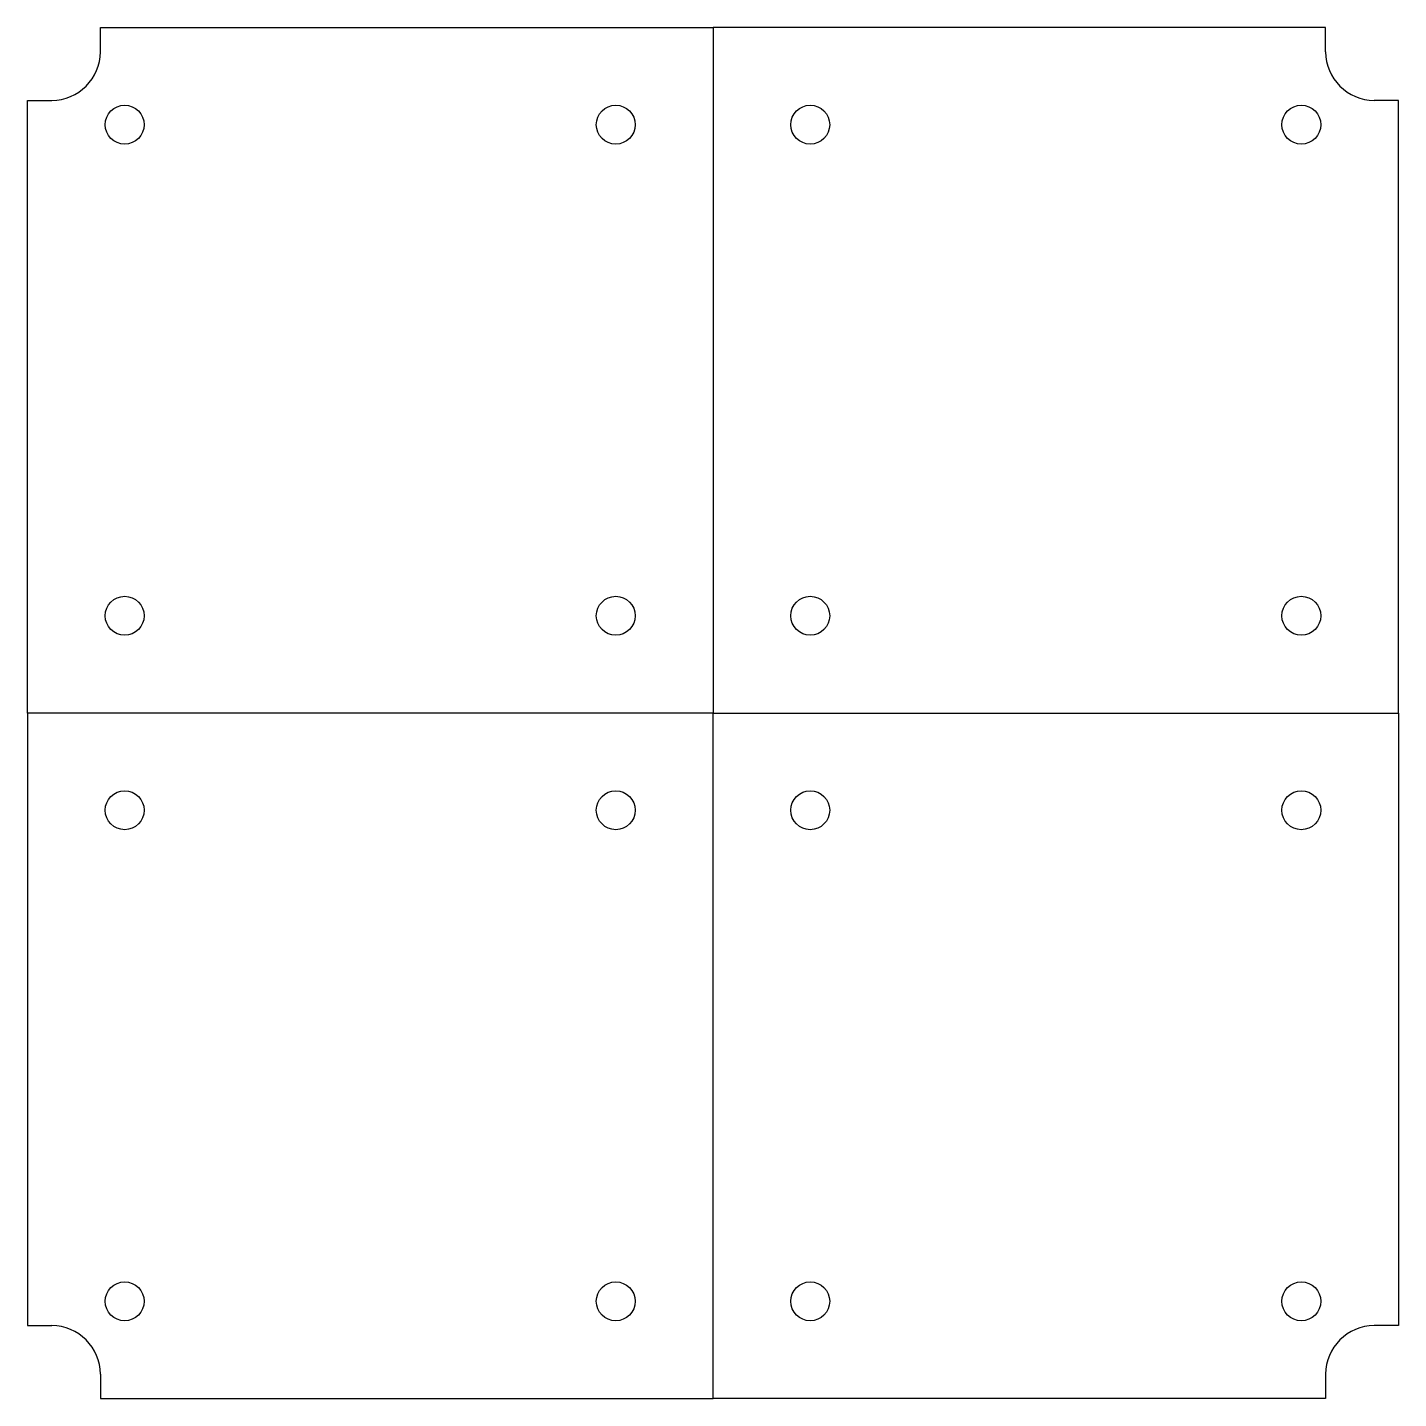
# Model space of a CAD drawing. Header units: millimetres. Extents: x -141 to 141, y -141 to 141.
import ezdxf

# ---------------------------------------------------------------- set-up
doc = ezdxf.new("R2010")
doc.units = ezdxf.units.MM
doc.layers.get('0').update_dxf_attribs({"lineweight": 25, "true_color": 0xffffff})

msp = doc.modelspace()

# ---------------------------------------------------------------- linework, layer by layer
for p, q in [((-126, 136), (-126, 141)), ((-126, 141), (0, 141)), ((126, 141), (0, 141)), ((0, 141), (0, 0)), ((126, 136), (126, 141)), ((-141, 0), (-141, 126)), ((-141, 126), (-136, 126)), ((141, 126), (136, 126)), ((141, 0), (141, 126)), ((-141, 0), (-141, -126)), ((0, 0), (-141, 0)), ((0, -141), (0, 0)), ((0, 0), (141, 0)), ((141, 0), (141, -126)), ((-141, -126), (-136, -126)), ((141, -126), (136, -126)), ((-126, -136), (-126, -141)), ((126, -136), (126, -141)), ((-126, -141), (0, -141)), ((126, -141), (0, -141))]:
    msp.add_line(p, q)
for centre in [(-121, 121), (-20, 121), (20, 121), (121, 121), (-121, 20), (-20, 20), (20, 20), (121, 20), (-121, -20), (-20, -20), (20, -20), (121, -20), (-121, -121), (-20, -121), (20, -121), (121, -121)]:
    msp.add_circle(centre, 4)
for centre, start, end in [((-136, 136), 270, 0), ((136, 136), 180, 270), ((-136, -136), 0, 90), ((136, -136), 90, 180)]:
    msp.add_arc(centre, 10, start, end)

doc.saveas('drawing.dxf')
